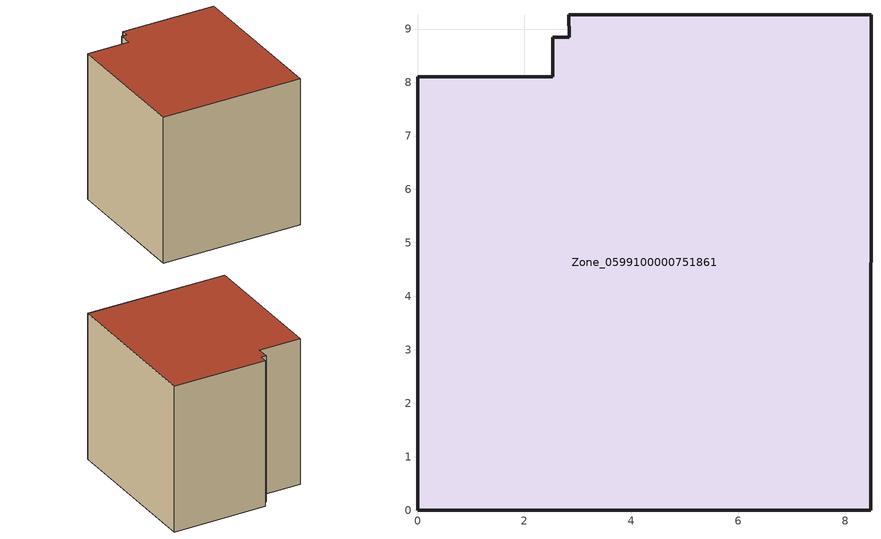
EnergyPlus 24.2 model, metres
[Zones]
Zone_0599100000751861
 floor ground (C_G): 2.53,8.85 2.83,8.84 2.83,9.27 8.48,9.27 8.48,0 0,0 0,8.11 2.53,8.11 z0
 wall outside (C_F): 0,8.11 0,0 8.48,0 8.48,9.27 2.83,9.27 2.83,8.84 2.53,8.85 2.53,8.11 0,8.11 z0:8.96
 roof outside (C_R): 2.83,8.84 2.53,8.85 2.53,8.11 0,8.11 0,0 8.48,0 8.48,9.27 2.83,9.27 z8.96
[BUILDING]
Pand.0599100000751861: North Axis=0; Terrain=City; Loads Convergence Tolerance Value=0.04; Temperature Convergence Tolerance Value=0.4; Solar Distribution=FullExterior; Maximum Number of Warmup Days=25; Minimum Number of Warmup Days=1
[Site:Location]
Rotterdam.The.Hague.AP_ZH_NLD Design_Conditions: Latitude=51.96; Longitude=4.45; Time Zone=1; Elevation=-4.5
[SITE:GROUNDTEMPERATURE:BUILDINGSURFACE]
18, 18, 18, 18, 18, 18, 18, 18, 18, 18, 18, 18
[MATERIAL] Thermal Absorptance=0.9; Solar Absorptance=0.7; Visible Absorptance=0.7
Name | Roughness | Thickness | Conductivity | Density | Specific Heat
G.TI.2006-2014 | MediumSmooth | 0.15 | 0.06 | 540 | 1210
F.TI.2006-2014 | Rough | 0.3 | 0.12 | 1920 | 840
R.TI.2006-2014 | MediumRough | 0.2 | 0.08 | 1500 | 1000
[CONSTRUCTION]
C_G: G.TI.2006-2014
C_F: F.TI.2006-2014
C_R: R.TI.2006-2014
[ZONE]
Zone_0599100000751861: Type=1; Multiplier=1; Ceiling Height=Autocalculate; Volume=Autocalculate; Floor Area=autocalculate; Part of Total Floor Area=Yes
[ZONEINFILTRATION:DESIGNFLOWRATE]
Infil_Zone_0599100000751861: Zone or ZoneList or Space or SpaceList=Zone_0599100000751861; Schedule=AlwaysOn; Design Flow Rate Calculation Method=Flow/Area; Flow Rate per Floor Area=0.0015; Constant Term Coefficient=1; Temperature Term Coefficient=0; Velocity Term Coefficient=0; Velocity Squared Term Coefficient=0
[HVACTEMPLATE:ZONE:IDEALLOADSAIRSYSTEM]
Zone_0599100000751861: Maximum Heating Supply Air Temperature=50; Minimum Cooling Supply Air Temperature=13; Maximum Heating Supply Air Humidity Ratio=0.0156; Minimum Cooling Supply Air Humidity Ratio=0.0077; Heating Limit=NoLimit; Cooling Limit=NoLimit; Dehumidification Control Type=ConstantSensibleHeatRatio; Cooling Sensible Heat Ratio=0.7; Dehumidification Setpoint=60; Humidification Control Type=None; Humidification Setpoint=30; Outdoor Air Method=None; Outdoor Air Flow Rate per Person=0.00944; Outdoor Air Flow Rate per Zone Floor Area=0; Outdoor Air Flow Rate per Zone=0; Demand Controlled Ventilation Type=None; Outdoor Air Economizer Type=NoEconomizer; Heat Recovery Type=None; Sensible Heat Recovery Effectiveness=0.7; Latent Heat Recovery Effectiveness=0.65
[ZONECONTROL:THERMOSTAT]
ThermostatControl_Zone_0599100000751861: Zone or ZoneList=Zone_0599100000751861; Control Type Schedule=DualSetpointControlType; Control 1=Thermostat_Zone_0599100000751861; Temperature Difference Between Cutout And Setpoint=0
[THERMOSTATSETPOINT:DUALSETPOINT]
Thermostat_Zone_0599100000751861: Heating Setpoint Temperature Schedule=HeatingSetpoint_Zone_0599100000751861; Cooling Setpoint Temperature Schedule=CoolingSetpoint_Zone_0599100000751861
[SCHEDULE:COMPACT]
HeatingSetpoint_Zone_0599100000751861: Through: 12/31, For: AllDays, Until: 24:00, 21
CoolingSetpoint_Zone_0599100000751861: Through: 12/31, For: AllDays, Until: 24:00, 24
DualSetpointControlType: Through: 12/31, For: AllDays, Until: 24:00, 4
AlwaysOn: Through: 12/31, For: AllDays, Until: 24:00, 1
